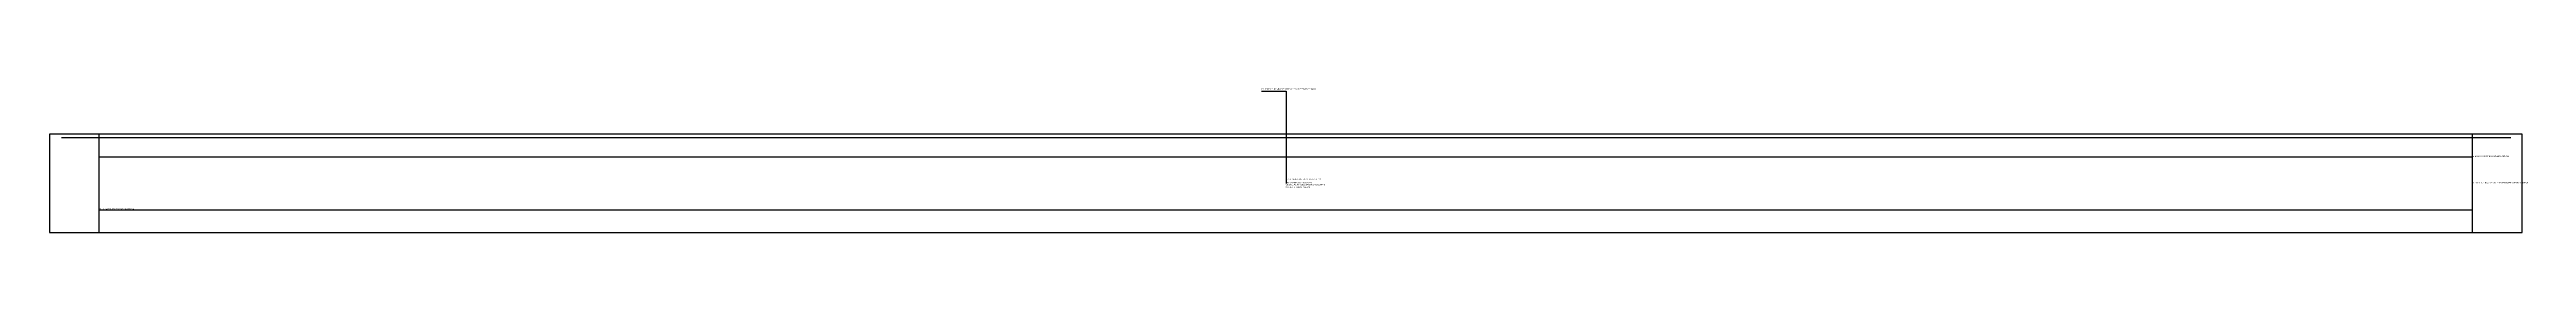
# Model space of a CAD drawing. Header units: metres. Extents: x 0 to 5009, y 0 to 293.
import ezdxf

# ---------------------------------------------------------------- set-up
doc = ezdxf.new("R2010")
doc.units = ezdxf.units.M
for name, color, linetype in [('CONC-WALL', 7, 'Continuous'), ('REBAR-EXTENT', 4, 'Continuous'), ('REBAR-H12', 7, 'Continuous'), ('REBAR-LINK-H13', 7, 'Continuous'), ('REBAR-TEXT', 7, 'Continuous')]:
    doc.layers.add(name, color=color, linetype=linetype)

msp = doc.modelspace()

# ---------------------------------------------------------------- linework, layer by layer
at = {"layer": 'CONC-WALL'}
msp.add_lwpolyline([(0, 0), (5000, 0), (5000, 200), (0, 200), (0, 0)], close=True, dxfattribs=at)
at = {"layer": 'REBAR-EXTENT'}
msp.add_lwpolyline([(24.5, 193), (4977.4, 193)], dxfattribs=at)
at = {"layer": 'REBAR-H12'}
for points in [[(2451.2, 286.7), (2500.9, 286.7), (2500.9, 99.4)], [(100, 153.5), (4900, 153.5)], [(100, 46.5), (4900, 46.5)]]:
    msp.add_lwpolyline(points, dxfattribs=at)
at = {"layer": 'REBAR-LINK-H13'}
msp.add_lwpolyline([(100, 0), (4900, 0), (4900, 200), (100, 200), (100, 0)], close=True, dxfattribs=at)

# ---------------------------------------------------------------- texts
at = {"layer": 'REBAR-TEXT'}
for s, p in [('PB1 PROFILE H13 VIEW=XZ HOST=W1 Y=46.5 Z=233.8 SP=150x300', (2451.2, 290)), ('WH2 H13-150 DIST NZ=20 SZ=150 HOST=W1', (4900, 153.5)), ('ST1 STARTER H13-150 HOST=W1', (2500, 100)), ('ST2 STARTER H13-150 AT=TOP HOST=W1', (2501.3, 107.2)), ('WL1 H13 LINK_HOOK A=130 L=160 SP=150x300 EXT=4800 HOST=W1', (4900, 100)), ('WV1 VERT H16-150 HOST=W1', (2499.2, 90.7)), ('W1 WALL W1 THK=3000 Z=0 COVB=40 COVT=40', (2499.9, 96)), ('WH1 H13-150 DIST NZ=20 SZ=150 HOST=W1', (100, 46.5))]:
    msp.add_text(s, height=2.5, dxfattribs=at).set_placement(p)

doc.saveas('drawing.dxf')
